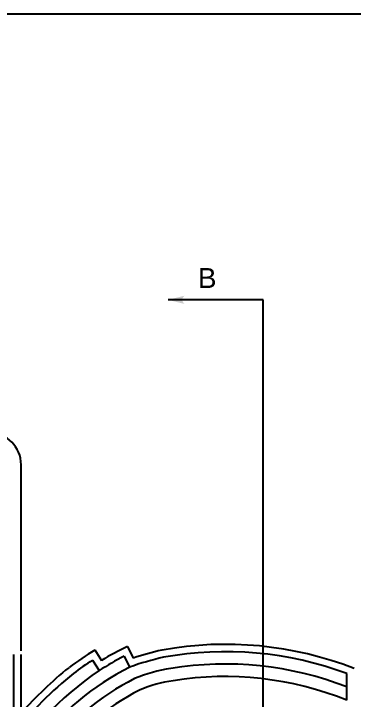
# Model space of a CAD drawing. Extents: x -30 to 1202, y 231 to 898.
# Drawn here: x 544.2 to 613.5, y 758.4 to 898.4 of the extents above; entities that cross this region are included whole.
import ezdxf

# ---------------------------------------------------------------- set-up
doc = ezdxf.new("R2010")
doc.units = 0
doc.header["$LTSCALE"] = 0.04
doc.layers.get('0').update_dxf_attribs({"linetype": 'CONTINUOUS'})
for name, color, linetype in [('0.1', 1, 'CONTINUOUS'), ('0.5', 5, 'CONTINUOUS'), ('PISO', 1, 'CONTINUOUS'), ('PISOS', 1, 'CONTINUOUS')]:
    doc.layers.add(name, color=color, linetype=linetype)
doc.styles.add('STYLE2', font='arial.ttf')

# ---------------------------------------------------------------- blocks, each defined once
blk = doc.blocks.new('SBPLN120')
for points in [[(-0.254, 0.064), (0, 0), (-0.212, 0)], [(-0.254, -0.064), (0, 0), (-0.212, 0)]]:
    blk.add_solid(points)

msp = doc.modelspace()

# ---------------------------------------------------------------- linework, layer by layer
at = {"layer": '0.1'}
msp.add_lwpolyline([(-29.93, 898.4), (744.89, 898.4), (744.89, 230.68), (-29.93, 230.68)], close=True, dxfattribs=at)
at = {"layer": '0.5'}
for p, q in [((545.68, 768.49), (545.68, 806.43)), ((560.71, 768.69), (562.06, 766.58)), ((567.34, 769.41), (568.53, 767.03)), ((544.18, 754.03), (544.18, 767.74)), ((545.68, 755.78), (545.68, 767.74)), ((566.66, 767.41), (567.79, 765.18)), ((560.25, 766.63), (561.59, 764.52)), ((612.04, 758.43), (612.04, 763.87))]:
    msp.add_line(p, q, dxfattribs=at)
for centre, radius, start, end in [((539.18, 806.46), 6.5, 0.005, 90.0038), ((587.3, 697.61), 72.23, 68.6979, 100.2667), ((592.53, 716.08), 61.47, 121.1639, 127.1072), ((592.53, 716.08), 58.97, 115.2837, 121.1046), ((586.73, 713.57), 56.47, 102.6531, 108.7985), ((592.53, 716.08), 57.47, 116.7412, 122.5621), ((586.73, 713.57), 54.97, 102.6531, 110.1567), ((587.3, 697.61), 70.73, 69.526, 100.2667), ((592.53, 716.08), 59.97, 122.5621, 127.1072), ((606.43, 702.03), 81.12, 128.9854, 138.498), ((606.43, 702.03), 79.62, 128.9854, 141.3508)]:
    msp.add_arc(centre, radius, start, end, dxfattribs=at)
at = {"layer": 'PISO'}
for centre, radius, start, end in [((587.16, 697.09), 68.73, 68.7807, 99.2091), ((603.54, 703.86), 73.75, 124.6607, 147.2163), ((592.53, 716.08), 54.97, 116.7412, 142.7236), ((580.69, 734.92), 30.35, 98.566, 113.0571), ((592.53, 716.08), 52.44, 116.9006, 142.7236), ((587.16, 697.09), 66.19, 67.9258, 99.1626), ((580.41, 735.99), 26.71, 98.1454, 113.3667), ((592.53, 716.08), 49.9, 117.0763, 142.7236)]:
    msp.add_arc(centre, radius, start, end, dxfattribs=at)
at = {"layer": 'PISOS', "color": 5}
for p, q in [((594.98, 840.08), (575.61, 840.08)), ((594.98, 742.55), (594.98, 840.08))]:
    msp.add_line(p, q, dxfattribs=at)

# ---------------------------------------------------------------- block references
at = {"layer": '0.5', "xscale": 13.02426060322659, "yscale": 13.02426060322659, "zscale": 13.02426060322659, "rotation": 180}
msp.add_blockref('SBPLN120', (575.61, 840.08), dxfattribs=at)

# ---------------------------------------------------------------- texts
at = {"layer": 'PISOS', "color": 5, "style": 'STYLE2'}
msp.add_text('B', height=4.07, dxfattribs=at).set_placement((581.69, 842.49))

doc.saveas('drawing.dxf')
